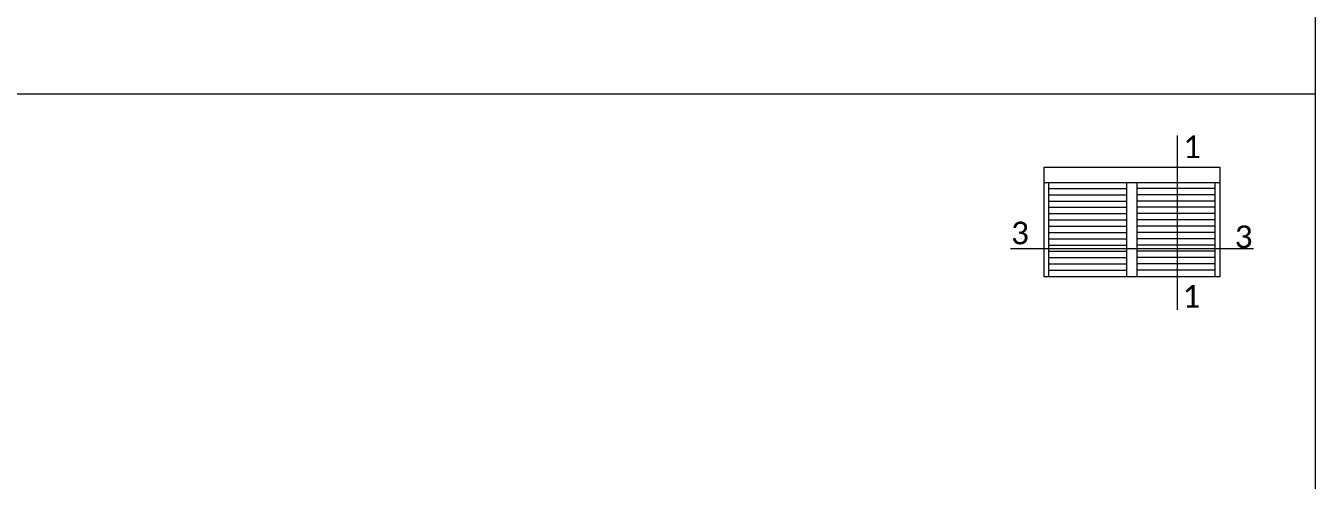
# Model space of a CAD drawing. Header units: millimetres. Extents: x 0 to 7790, y 0 to 17467.
# Drawn here: x 4348 to 5145, y 1540 to 1820 of the extents above; entities that cross this region are included whole.
import ezdxf

# ---------------------------------------------------------------- set-up
doc = ezdxf.new("R2010")
doc.units = ezdxf.units.MM
doc.layers.add('_MB_ramka_0.15', color=124, linetype='Continuous', lineweight=15)
doc.layers.add('_MB_widokowa_0.15', color=153, linetype='Continuous', lineweight=15)
doc.styles.add('_MB_Calibri_Light_2.5', font='calibril.ttf', dxfattribs={"height": 2.5})

msp = doc.modelspace()

# ---------------------------------------------------------------- linework, layer by layer
at = {"layer": '_MB_ramka_0.15'}
for points in [[(2645, 2645), (5145, 2645), (5145, 45), (2645, 45), (2645, 2645)], [(3645, 1778.33), (5145, 1778.33)]]:
    msp.add_lwpolyline(points, dxfattribs=at)
at = {"layer": '_MB_widokowa_0.15'}
for points in [[(5059.545, 1752.5), (5059.545, 1672.875)], [(5086.274, 1723.28), (4977.074, 1723.28)], [(4980.224, 1665.425), (4980.224, 1723.28)], [(5028.524, 1665.425), (5028.524, 1723.28)], [(5034.824, 1665.425), (5034.824, 1723.28)], [(5083.124, 1665.425), (5083.124, 1723.28)], [(4980.224, 1719.815), (5028.524, 1719.815)], [(4980.224, 1715.93), (5028.524, 1715.93)], [(5083.124, 1719.815), (5034.824, 1719.815)], [(5083.124, 1715.93), (5034.824, 1715.93)], [(4980.224, 1712.045), (5028.524, 1712.045)], [(4980.224, 1708.16), (5028.524, 1708.16)], [(5083.124, 1712.045), (5034.824, 1712.045)], [(5083.124, 1708.16), (5034.824, 1708.16)], [(4980.224, 1704.275), (5028.524, 1704.275)], [(4980.224, 1700.39), (5028.524, 1700.39)], [(5083.124, 1704.275), (5034.824, 1704.275)], [(5083.124, 1700.39), (5034.824, 1700.39)], [(4980.224, 1696.505), (5028.524, 1696.505)], [(4980.224, 1692.62), (5028.524, 1692.62)], [(5083.124, 1696.505), (5034.824, 1696.505)], [(5083.124, 1692.62), (5034.824, 1692.62)], [(4956.436, 1682.745), (5106.914, 1682.745)], [(4980.224, 1688.735), (5028.524, 1688.735)], [(4980.224, 1684.85), (5028.524, 1684.85)], [(5083.124, 1688.735), (5034.824, 1688.735)], [(5083.124, 1684.85), (5034.824, 1684.85)], [(4980.224, 1680.965), (5028.524, 1680.965)], [(4980.224, 1677.08), (5028.524, 1677.08)], [(5083.124, 1680.965), (5034.824, 1680.965)], [(5083.124, 1677.08), (5034.824, 1677.08)], [(4980.224, 1673.195), (5028.524, 1673.195)], [(4980.224, 1669.31), (5028.524, 1669.31)], [(5083.124, 1673.195), (5034.824, 1673.195)], [(5083.124, 1669.31), (5034.824, 1669.31)], [(5059.545, 1672.875), (5059.545, 1644.875)]]:
    msp.add_lwpolyline(points, dxfattribs=at)
msp.add_lwpolyline([(4977.074, 1665.425), (5086.274, 1665.425), (5086.274, 1732.73), (4977.074, 1732.73)], close=True, dxfattribs=at)

# ---------------------------------------------------------------- texts
at = {"layer": '_MB_widokowa_0.15', "char_height": 14, "width": 13.66942, "attachment_point": 4, "style": '_MB_Calibri_Light_2.5'}
for s, insert in [('{\\fCalibri Light|b0|i0|c238|p34;1}', (5063.282, 1745.548)), ('3', (4956.885, 1692.234)), ('3', (5095.18, 1689.896)), ('{\\fCalibri Light|b0|i0|c238|p34;1}', (5062.937, 1653.195))]:
    msp.add_mtext(s, dxfattribs=dict(at, insert=insert))

doc.saveas('drawing.dxf')
